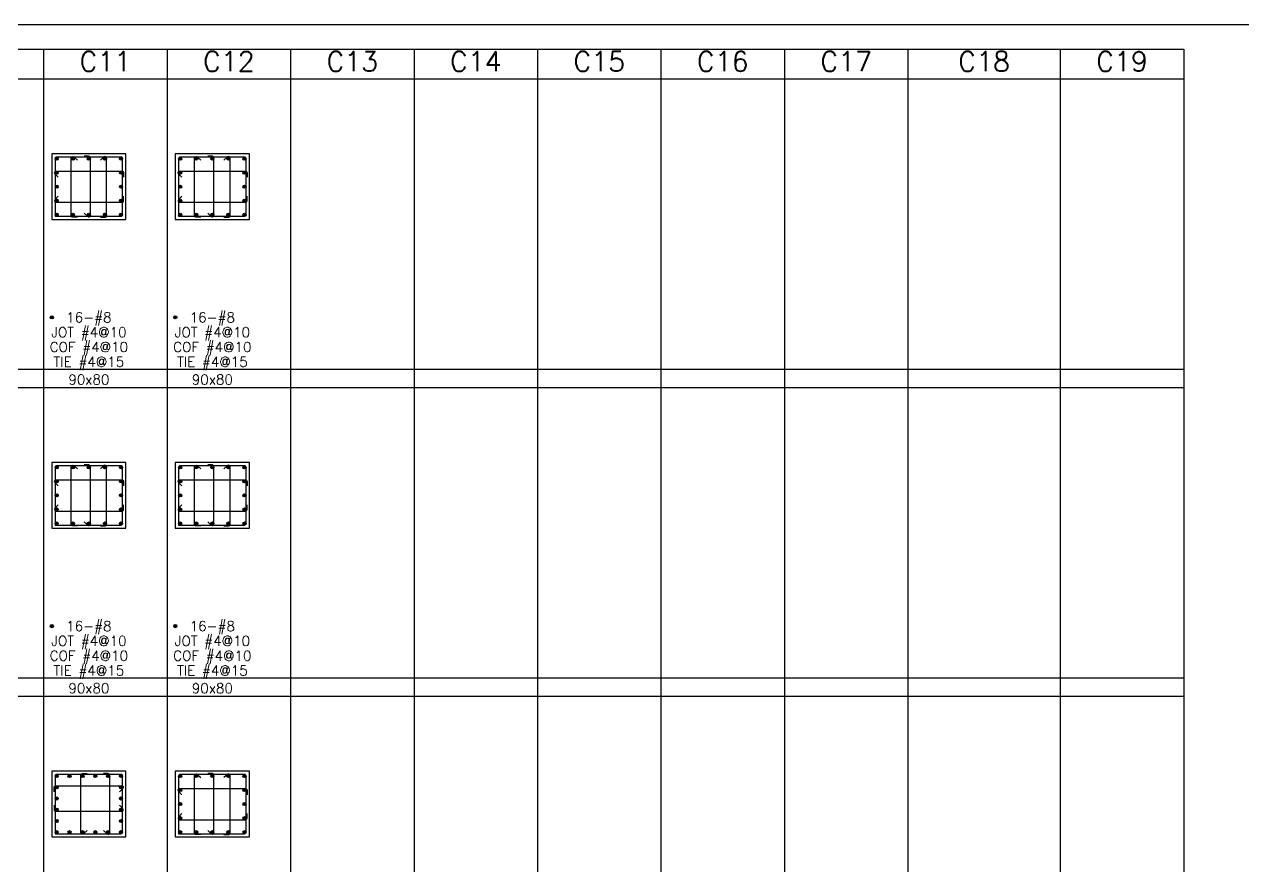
# Model space of a CAD drawing. Header units: millimetres. Extents: x 0 to 31920, y -6088 to 2522.
# Drawn here: x 27148 to 28628, y 1022 to 2044 of the extents above; entities that cross this region are included whole.
import ezdxf
from ezdxf.enums import TextEntityAlignment as Align

# ---------------------------------------------------------------- set-up
doc = ezdxf.new("R2010")
doc.units = ezdxf.units.MM
doc.header["$MEASUREMENT"] = 0
for name, color, linetype in [('DwFm', 7, 'Continuous'), ('S-DIM', 2, 'Continuous'), ('S-RC', 130, 'Continuous'), ('S-REINF', 6, 'Continuous'), ('S-REINFD', 201, 'Continuous'), ('S-STUD', 1, 'Continuous'), ('S-TEXT', 2, 'Continuous')]:
    doc.layers.add(name, color=color, linetype=linetype)
doc.styles.add('CS4', font='romans.shx', dxfattribs={"width": 0.8, "bigfont": 'lsp.shx'})

# ---------------------------------------------------------------- blocks, each defined once
blk = doc.blocks.new('繪圖範圍')
blk.add_lwpolyline([(0, 51.1), (79.8, 51.1), (79.8, 0), (0, 0)], close=True)
blk = doc.blocks.new('A$C169c4782')
at = {"layer": 'S-REINFD'}
h = blk.add_hatch(color=256, dxfattribs=at)
edge = h.paths.add_edge_path()
edge.add_arc((1535.9, 1777.8), 1.91, 0, 360)
h = blk.add_hatch(color=256, dxfattribs=at)
edge = h.paths.add_edge_path()
edge.add_arc((1555.5, 1777.8), 1.91, 0, 360)
h = blk.add_hatch(color=256, dxfattribs=at)
edge = h.paths.add_edge_path()
edge.add_arc((1575, 1777.8), 1.91, 0, 360)
h = blk.add_hatch(color=256, dxfattribs=at)
edge = h.paths.add_edge_path()
edge.add_arc((1594.5, 1777.8), 1.91, 0, 360)
h = blk.add_hatch(color=256, dxfattribs=at)
edge = h.paths.add_edge_path()
edge.add_arc((1614.1, 1777.8), 1.91, 0, 360)
h = blk.add_hatch(color=256, dxfattribs=at)
edge = h.paths.add_edge_path()
edge.add_arc((1685.9, 1777.8), 1.91, 0, 360)
h = blk.add_hatch(color=256, dxfattribs=at)
edge = h.paths.add_edge_path()
edge.add_arc((1705.5, 1777.8), 1.91, 0, 360)
h = blk.add_hatch(color=256, dxfattribs=at)
edge = h.paths.add_edge_path()
edge.add_arc((1725, 1777.8), 1.91, 0, 360)
h = blk.add_hatch(color=256, dxfattribs=at)
edge = h.paths.add_edge_path()
edge.add_arc((1744.5, 1777.8), 1.91, 0, 360)
h = blk.add_hatch(color=256, dxfattribs=at)
edge = h.paths.add_edge_path()
edge.add_arc((1764.1, 1777.8), 1.91, 0, 360)
h = blk.add_hatch(color=256, dxfattribs=at)
edge = h.paths.add_edge_path()
edge.add_arc((1535.9, 1760.8), 1.91, 0, 360)
h = blk.add_hatch(color=256, dxfattribs=at)
edge = h.paths.add_edge_path()
edge.add_arc((1614.1, 1760.8), 1.91, 0, 360)
h = blk.add_hatch(color=256, dxfattribs=at)
edge = h.paths.add_edge_path()
edge.add_arc((1685.9, 1760.8), 1.91, 0, 360)
h = blk.add_hatch(color=256, dxfattribs=at)
edge = h.paths.add_edge_path()
edge.add_arc((1764.1, 1760.8), 1.91, 0, 360)
h = blk.add_hatch(color=256, dxfattribs=at)
edge = h.paths.add_edge_path()
edge.add_arc((1535.9, 1743.8), 1.91, 0, 360)
h = blk.add_hatch(color=256, dxfattribs=at)
edge = h.paths.add_edge_path()
edge.add_arc((1614.1, 1743.8), 1.91, 0, 360)
h = blk.add_hatch(color=256, dxfattribs=at)
edge = h.paths.add_edge_path()
edge.add_arc((1685.9, 1743.8), 1.91, 0, 360)
h = blk.add_hatch(color=256, dxfattribs=at)
edge = h.paths.add_edge_path()
edge.add_arc((1764.1, 1743.8), 1.91, 0, 360)
h = blk.add_hatch(color=256, dxfattribs=at)
edge = h.paths.add_edge_path()
edge.add_arc((1535.9, 1726.7), 1.91, 0, 360)
h = blk.add_hatch(color=256, dxfattribs=at)
edge = h.paths.add_edge_path()
edge.add_arc((1614.1, 1726.7), 1.91, 0, 360)
h = blk.add_hatch(color=256, dxfattribs=at)
edge = h.paths.add_edge_path()
edge.add_arc((1685.9, 1726.7), 1.91, 0, 360)
h = blk.add_hatch(color=256, dxfattribs=at)
edge = h.paths.add_edge_path()
edge.add_arc((1764.1, 1726.7), 1.91, 0, 360)
h = blk.add_hatch(color=256, dxfattribs=at)
edge = h.paths.add_edge_path()
edge.add_arc((1535.9, 1709.7), 1.91, 0, 360)
h = blk.add_hatch(color=256, dxfattribs=at)
edge = h.paths.add_edge_path()
edge.add_arc((1555.5, 1709.7), 1.91, 0, 360)
h = blk.add_hatch(color=256, dxfattribs=at)
edge = h.paths.add_edge_path()
edge.add_arc((1575, 1709.7), 1.91, 0, 360)
h = blk.add_hatch(color=256, dxfattribs=at)
edge = h.paths.add_edge_path()
edge.add_arc((1594.5, 1709.7), 1.91, 0, 360)
h = blk.add_hatch(color=256, dxfattribs=at)
edge = h.paths.add_edge_path()
edge.add_arc((1614.1, 1709.7), 1.91, 0, 360)
h = blk.add_hatch(color=256, dxfattribs=at)
edge = h.paths.add_edge_path()
edge.add_arc((1685.9, 1709.7), 1.91, 0, 360)
h = blk.add_hatch(color=256, dxfattribs=at)
edge = h.paths.add_edge_path()
edge.add_arc((1705.5, 1709.7), 1.91, 0, 360)
h = blk.add_hatch(color=256, dxfattribs=at)
edge = h.paths.add_edge_path()
edge.add_arc((1725, 1709.7), 1.91, 0, 360)
h = blk.add_hatch(color=256, dxfattribs=at)
edge = h.paths.add_edge_path()
edge.add_arc((1744.5, 1709.7), 1.91, 0, 360)
h = blk.add_hatch(color=256, dxfattribs=at)
edge = h.paths.add_edge_path()
edge.add_arc((1764.1, 1709.7), 1.91, 0, 360)
h = blk.add_hatch(color=256, dxfattribs=at)
edge = h.paths.add_edge_path()
edge.add_arc((1530, 1585), 1.91, 0, 360)
h = blk.add_hatch(color=256, dxfattribs=at)
edge = h.paths.add_edge_path()
edge.add_arc((1680, 1585), 1.91, 0, 360)
h = blk.add_hatch(color=256, dxfattribs=at)
edge = h.paths.add_edge_path()
edge.add_arc((1535.9, 1402.8), 1.91, 0, 360)
h = blk.add_hatch(color=256, dxfattribs=at)
edge = h.paths.add_edge_path()
edge.add_arc((1555.5, 1402.8), 1.91, 0, 360)
h = blk.add_hatch(color=256, dxfattribs=at)
edge = h.paths.add_edge_path()
edge.add_arc((1575, 1402.8), 1.91, 0, 360)
h = blk.add_hatch(color=256, dxfattribs=at)
edge = h.paths.add_edge_path()
edge.add_arc((1594.5, 1402.8), 1.91, 0, 360)
h = blk.add_hatch(color=256, dxfattribs=at)
edge = h.paths.add_edge_path()
edge.add_arc((1614.1, 1402.8), 1.91, 0, 360)
h = blk.add_hatch(color=256, dxfattribs=at)
edge = h.paths.add_edge_path()
edge.add_arc((1685.9, 1402.8), 1.91, 0, 360)
h = blk.add_hatch(color=256, dxfattribs=at)
edge = h.paths.add_edge_path()
edge.add_arc((1705.5, 1402.8), 1.91, 0, 360)
h = blk.add_hatch(color=256, dxfattribs=at)
edge = h.paths.add_edge_path()
edge.add_arc((1725, 1402.8), 1.91, 0, 360)
h = blk.add_hatch(color=256, dxfattribs=at)
edge = h.paths.add_edge_path()
edge.add_arc((1744.5, 1402.8), 1.91, 0, 360)
h = blk.add_hatch(color=256, dxfattribs=at)
edge = h.paths.add_edge_path()
edge.add_arc((1764.1, 1402.8), 1.91, 0, 360)
h = blk.add_hatch(color=256, dxfattribs=at)
edge = h.paths.add_edge_path()
edge.add_arc((1535.9, 1385.8), 1.91, 0, 360)
h = blk.add_hatch(color=256, dxfattribs=at)
edge = h.paths.add_edge_path()
edge.add_arc((1614.1, 1385.8), 1.91, 0, 360)
h = blk.add_hatch(color=256, dxfattribs=at)
edge = h.paths.add_edge_path()
edge.add_arc((1685.9, 1385.8), 1.91, 0, 360)
h = blk.add_hatch(color=256, dxfattribs=at)
edge = h.paths.add_edge_path()
edge.add_arc((1764.1, 1385.8), 1.91, 0, 360)
h = blk.add_hatch(color=256, dxfattribs=at)
edge = h.paths.add_edge_path()
edge.add_arc((1535.9, 1368.8), 1.91, 0, 360)
h = blk.add_hatch(color=256, dxfattribs=at)
edge = h.paths.add_edge_path()
edge.add_arc((1614.1, 1368.8), 1.91, 0, 360)
h = blk.add_hatch(color=256, dxfattribs=at)
edge = h.paths.add_edge_path()
edge.add_arc((1685.9, 1368.8), 1.91, 0, 360)
h = blk.add_hatch(color=256, dxfattribs=at)
edge = h.paths.add_edge_path()
edge.add_arc((1764.1, 1368.8), 1.91, 0, 360)
h = blk.add_hatch(color=256, dxfattribs=at)
edge = h.paths.add_edge_path()
edge.add_arc((1535.9, 1351.7), 1.91, 0, 360)
h = blk.add_hatch(color=256, dxfattribs=at)
edge = h.paths.add_edge_path()
edge.add_arc((1614.1, 1351.7), 1.91, 0, 360)
h = blk.add_hatch(color=256, dxfattribs=at)
edge = h.paths.add_edge_path()
edge.add_arc((1685.9, 1351.7), 1.91, 0, 360)
h = blk.add_hatch(color=256, dxfattribs=at)
edge = h.paths.add_edge_path()
edge.add_arc((1764.1, 1351.7), 1.91, 0, 360)
h = blk.add_hatch(color=256, dxfattribs=at)
edge = h.paths.add_edge_path()
edge.add_arc((1535.9, 1334.7), 1.91, 0, 360)
h = blk.add_hatch(color=256, dxfattribs=at)
edge = h.paths.add_edge_path()
edge.add_arc((1555.5, 1334.7), 1.91, 0, 360)
h = blk.add_hatch(color=256, dxfattribs=at)
edge = h.paths.add_edge_path()
edge.add_arc((1575, 1334.7), 1.91, 0, 360)
h = blk.add_hatch(color=256, dxfattribs=at)
edge = h.paths.add_edge_path()
edge.add_arc((1594.5, 1334.7), 1.91, 0, 360)
h = blk.add_hatch(color=256, dxfattribs=at)
edge = h.paths.add_edge_path()
edge.add_arc((1614.1, 1334.7), 1.91, 0, 360)
h = blk.add_hatch(color=256, dxfattribs=at)
edge = h.paths.add_edge_path()
edge.add_arc((1685.9, 1334.7), 1.91, 0, 360)
h = blk.add_hatch(color=256, dxfattribs=at)
edge = h.paths.add_edge_path()
edge.add_arc((1705.5, 1334.7), 1.91, 0, 360)
h = blk.add_hatch(color=256, dxfattribs=at)
edge = h.paths.add_edge_path()
edge.add_arc((1725, 1334.7), 1.91, 0, 360)
h = blk.add_hatch(color=256, dxfattribs=at)
edge = h.paths.add_edge_path()
edge.add_arc((1744.5, 1334.7), 1.91, 0, 360)
h = blk.add_hatch(color=256, dxfattribs=at)
edge = h.paths.add_edge_path()
edge.add_arc((1764.1, 1334.7), 1.91, 0, 360)
h = blk.add_hatch(color=256, dxfattribs=at)
edge = h.paths.add_edge_path()
edge.add_arc((1530, 1210), 1.91, 0, 360)
h = blk.add_hatch(color=256, dxfattribs=at)
edge = h.paths.add_edge_path()
edge.add_arc((1680, 1210), 1.91, 0, 360)
h = blk.add_hatch(color=256, dxfattribs=at)
edge = h.paths.add_edge_path()
edge.add_arc((1535.9, 1027.8), 1.91, 0, 360)
h = blk.add_hatch(color=256, dxfattribs=at)
edge = h.paths.add_edge_path()
edge.add_arc((1551.5, 1027.8), 1.91, 0, 360)
h = blk.add_hatch(color=256, dxfattribs=at)
edge = h.paths.add_edge_path()
edge.add_arc((1567.2, 1027.8), 1.91, 0, 360)
h = blk.add_hatch(color=256, dxfattribs=at)
edge = h.paths.add_edge_path()
edge.add_arc((1582.8, 1027.8), 1.91, 0, 360)
h = blk.add_hatch(color=256, dxfattribs=at)
edge = h.paths.add_edge_path()
edge.add_arc((1598.5, 1027.8), 1.91, 0, 360)
h = blk.add_hatch(color=256, dxfattribs=at)
edge = h.paths.add_edge_path()
edge.add_arc((1614.1, 1027.8), 1.91, 0, 360)
h = blk.add_hatch(color=256, dxfattribs=at)
edge = h.paths.add_edge_path()
edge.add_arc((1685.9, 1027.8), 1.91, 0, 360)
h = blk.add_hatch(color=256, dxfattribs=at)
edge = h.paths.add_edge_path()
edge.add_arc((1705.5, 1027.8), 1.91, 0, 360)
h = blk.add_hatch(color=256, dxfattribs=at)
edge = h.paths.add_edge_path()
edge.add_arc((1725, 1027.8), 1.91, 0, 360)
h = blk.add_hatch(color=256, dxfattribs=at)
edge = h.paths.add_edge_path()
edge.add_arc((1744.5, 1027.8), 1.91, 0, 360)
h = blk.add_hatch(color=256, dxfattribs=at)
edge = h.paths.add_edge_path()
edge.add_arc((1764.1, 1027.8), 1.91, 0, 360)
h = blk.add_hatch(color=256, dxfattribs=at)
edge = h.paths.add_edge_path()
edge.add_arc((1535.9, 1014.2), 1.91, 0, 360)
h = blk.add_hatch(color=256, dxfattribs=at)
edge = h.paths.add_edge_path()
edge.add_arc((1614.1, 1014.2), 1.91, 0, 360)
h = blk.add_hatch(color=256, dxfattribs=at)
edge = h.paths.add_edge_path()
edge.add_arc((1685.9, 1010.8), 1.91, 0, 360)
h = blk.add_hatch(color=256, dxfattribs=at)
edge = h.paths.add_edge_path()
edge.add_arc((1764.1, 1010.8), 1.91, 0, 360)
h = blk.add_hatch(color=256, dxfattribs=at)
edge = h.paths.add_edge_path()
edge.add_arc((1535.9, 1000.6), 1.91, 0, 360)
h = blk.add_hatch(color=256, dxfattribs=at)
edge = h.paths.add_edge_path()
edge.add_arc((1614.1, 1000.6), 1.91, 0, 360)
h = blk.add_hatch(color=256, dxfattribs=at)
edge = h.paths.add_edge_path()
edge.add_arc((1685.9, 993.8), 1.91, 0, 360)
h = blk.add_hatch(color=256, dxfattribs=at)
edge = h.paths.add_edge_path()
edge.add_arc((1764.1, 993.8), 1.91, 0, 360)
h = blk.add_hatch(color=256, dxfattribs=at)
edge = h.paths.add_edge_path()
edge.add_arc((1535.9, 986.9), 1.91, 0, 360)
h = blk.add_hatch(color=256, dxfattribs=at)
edge = h.paths.add_edge_path()
edge.add_arc((1614.1, 986.9), 1.91, 0, 360)
h = blk.add_hatch(color=256, dxfattribs=at)
edge = h.paths.add_edge_path()
edge.add_arc((1685.9, 976.7), 1.91, 0, 360)
h = blk.add_hatch(color=256, dxfattribs=at)
edge = h.paths.add_edge_path()
edge.add_arc((1764.1, 976.7), 1.91, 0, 360)
h = blk.add_hatch(color=256, dxfattribs=at)
edge = h.paths.add_edge_path()
edge.add_arc((1535.9, 973.3), 1.91, 0, 360)
h = blk.add_hatch(color=256, dxfattribs=at)
edge = h.paths.add_edge_path()
edge.add_arc((1614.1, 973.3), 1.91, 0, 360)
h = blk.add_hatch(color=256, dxfattribs=at)
edge = h.paths.add_edge_path()
edge.add_arc((1535.9, 959.7), 1.91, 0, 360)
h = blk.add_hatch(color=256, dxfattribs=at)
edge = h.paths.add_edge_path()
edge.add_arc((1551.5, 959.7), 1.91, 0, 360)
h = blk.add_hatch(color=256, dxfattribs=at)
edge = h.paths.add_edge_path()
edge.add_arc((1567.2, 959.7), 1.91, 0, 360)
h = blk.add_hatch(color=256, dxfattribs=at)
edge = h.paths.add_edge_path()
edge.add_arc((1582.8, 959.7), 1.91, 0, 360)
h = blk.add_hatch(color=256, dxfattribs=at)
edge = h.paths.add_edge_path()
edge.add_arc((1598.5, 959.7), 1.91, 0, 360)
h = blk.add_hatch(color=256, dxfattribs=at)
edge = h.paths.add_edge_path()
edge.add_arc((1614.1, 959.7), 1.91, 0, 360)
h = blk.add_hatch(color=256, dxfattribs=at)
edge = h.paths.add_edge_path()
edge.add_arc((1685.9, 959.7), 1.91, 0, 360)
h = blk.add_hatch(color=256, dxfattribs=at)
edge = h.paths.add_edge_path()
edge.add_arc((1705.5, 959.7), 1.91, 0, 360)
h = blk.add_hatch(color=256, dxfattribs=at)
edge = h.paths.add_edge_path()
edge.add_arc((1725, 959.7), 1.91, 0, 360)
h = blk.add_hatch(color=256, dxfattribs=at)
edge = h.paths.add_edge_path()
edge.add_arc((1744.5, 959.7), 1.91, 0, 360)
h = blk.add_hatch(color=256, dxfattribs=at)
edge = h.paths.add_edge_path()
edge.add_arc((1764.1, 959.7), 1.91, 0, 360)
at = {"layer": 'S-RC'}
for points in [[(1530, 1703.8), (1620, 1703.8), (1620, 1783.8), (1530, 1783.8), (1530, 1703.8)], [(1680, 1703.8), (1770, 1703.8), (1770, 1783.8), (1680, 1783.8), (1680, 1703.8)], [(1530, 1328.8), (1620, 1328.8), (1620, 1408.8), (1530, 1408.8), (1530, 1328.8)], [(1680, 1328.8), (1770, 1328.8), (1770, 1408.8), (1680, 1408.8), (1680, 1328.8)], [(1530, 953.8), (1620, 953.8), (1620, 1033.8), (1530, 1033.8), (1530, 953.8)], [(1680, 953.8), (1770, 953.8), (1770, 1033.8), (1680, 1033.8), (1680, 953.8)]]:
    blk.add_lwpolyline(points, dxfattribs=at)
at = {"layer": 'S-REINF', "color": 2}
for points in [[(1534, 1707.8), (1614.1, 1707.8, 0.414214), (1616, 1709.7), (1616, 1777.8, 0.414214), (1614.1, 1779.8), (1535.9, 1779.8, 0.414214), (1534, 1777.8), (1534, 1707.8)], [(1561, 1706.7), (1555.4, 1706.7, -0.414214), (1553.5, 1708.6), (1553.5, 1778.5, -0.653352), (1556.7, 1779.9), (1561, 1775.9)], [(1569.4, 1711.6), (1573.7, 1707.6, 0.653352), (1576.9, 1709), (1576.9, 1778.9, 0.414214), (1575, 1780.8), (1569.4, 1780.8)], [(1589, 1706.7), (1594.6, 1706.7, 0.414214), (1596.5, 1708.6), (1596.5, 1778.5, 0.653352), (1593.3, 1779.9), (1589, 1775.9)], [(1684, 1707.8), (1764.1, 1707.8, 0.414214), (1766, 1709.7), (1766, 1777.8, 0.414214), (1764.1, 1779.8), (1685.9, 1779.8, 0.414214), (1684, 1777.8), (1684, 1707.8)], [(1711, 1706.7), (1705.4, 1706.7, -0.414214), (1703.5, 1708.6), (1703.5, 1778.5, -0.653352), (1706.7, 1779.9), (1711, 1775.9)], [(1719.4, 1711.6), (1723.7, 1707.6, 0.653352), (1726.9, 1709), (1726.9, 1778.9, 0.414214), (1725, 1780.8), (1719.4, 1780.8)], [(1739, 1706.7), (1744.6, 1706.7, 0.414214), (1746.5, 1708.6), (1746.5, 1778.5, 0.653352), (1743.3, 1779.9), (1739, 1775.9)], [(1537.8, 1755.2), (1533.8, 1759.5, -0.653352), (1535.2, 1762.7), (1615.2, 1762.7, -0.414214), (1617.1, 1760.8), (1617.1, 1755.2)], [(1687.8, 1755.2), (1683.8, 1759.5, -0.653352), (1685.2, 1762.7), (1765.2, 1762.7, -0.414214), (1767.1, 1760.8), (1767.1, 1755.2)], [(1537.8, 1732.3), (1533.8, 1728, 0.653352), (1535.2, 1724.8), (1615.2, 1724.8, 0.414214), (1617.1, 1726.7), (1617.1, 1732.3)], [(1687.8, 1732.3), (1683.8, 1728, 0.653352), (1685.2, 1724.8), (1765.2, 1724.8, 0.414214), (1767.1, 1726.7), (1767.1, 1732.3)], [(1534, 1332.8), (1614.1, 1332.8, 0.414214), (1616, 1334.7), (1616, 1402.8, 0.414214), (1614.1, 1404.8), (1535.9, 1404.8, 0.414214), (1534, 1402.8), (1534, 1332.8)], [(1561, 1331.7), (1555.4, 1331.7, -0.414214), (1553.5, 1333.6), (1553.5, 1403.5, -0.653352), (1556.7, 1404.9), (1561, 1400.9)], [(1569.4, 1336.6), (1573.7, 1332.6, 0.653352), (1576.9, 1334), (1576.9, 1403.9, 0.414214), (1575, 1405.8), (1569.4, 1405.8)], [(1589, 1331.7), (1594.6, 1331.7, 0.414214), (1596.5, 1333.6), (1596.5, 1403.5, 0.653352), (1593.3, 1404.9), (1589, 1400.9)], [(1684, 1332.8), (1764.1, 1332.8, 0.414214), (1766, 1334.7), (1766, 1402.8, 0.414214), (1764.1, 1404.8), (1685.9, 1404.8, 0.414214), (1684, 1402.8), (1684, 1332.8)], [(1711, 1331.7), (1705.4, 1331.7, -0.414214), (1703.5, 1333.6), (1703.5, 1403.5, -0.653352), (1706.7, 1404.9), (1711, 1400.9)], [(1719.4, 1336.6), (1723.7, 1332.6, 0.653352), (1726.9, 1334), (1726.9, 1403.9, 0.414214), (1725, 1405.8), (1719.4, 1405.8)], [(1739, 1331.7), (1744.6, 1331.7, 0.414214), (1746.5, 1333.6), (1746.5, 1403.5, 0.653352), (1743.3, 1404.9), (1739, 1400.9)], [(1537.8, 1380.2), (1533.8, 1384.5, -0.653352), (1535.2, 1387.7), (1615.2, 1387.7, -0.414214), (1617.1, 1385.8), (1617.1, 1380.2)], [(1687.8, 1380.2), (1683.8, 1384.5, -0.653352), (1685.2, 1387.7), (1765.2, 1387.7, -0.414214), (1767.1, 1385.8), (1767.1, 1380.2)], [(1537.8, 1357.3), (1533.8, 1353, 0.653352), (1535.2, 1349.8), (1615.2, 1349.8, 0.414214), (1617.1, 1351.7), (1617.1, 1357.3)], [(1687.8, 1357.3), (1683.8, 1353, 0.653352), (1685.2, 1349.8), (1765.2, 1349.8, 0.414214), (1767.1, 1351.7), (1767.1, 1357.3)], [(1534, 957.8), (1614.1, 957.8, 0.414214), (1616, 959.7), (1616, 1027.8, 0.414214), (1614.1, 1029.8), (1535.9, 1029.8, 0.414214), (1534, 1027.8), (1534, 957.8)], [(1572.8, 961.6), (1568.5, 957.6, -0.653352), (1565.3, 959), (1565.3, 1028.9, -0.414214), (1567.2, 1030.8), (1572.8, 1030.8)], [(1592.9, 961.6), (1597.2, 957.6, 0.653352), (1600.4, 959), (1600.4, 1028.9, 0.414214), (1598.5, 1030.8), (1592.9, 1030.8)], [(1684, 957.8), (1764.1, 957.8, 0.414214), (1766, 959.7), (1766, 1027.8, 0.414214), (1764.1, 1029.8), (1685.9, 1029.8, 0.414214), (1684, 1027.8), (1684, 957.8)], [(1711, 956.7), (1705.4, 956.7, -0.414214), (1703.5, 958.6), (1703.5, 1028.5, -0.653352), (1706.7, 1029.9), (1711, 1025.9)], [(1719.4, 961.6), (1723.7, 957.6, 0.653352), (1726.9, 959), (1726.9, 1028.9, 0.414214), (1725, 1030.8), (1719.4, 1030.8)], [(1739, 956.7), (1744.6, 956.7, 0.414214), (1746.5, 958.6), (1746.5, 1028.5, 0.653352), (1743.3, 1029.9), (1739, 1025.9)], [(1532.9, 1008.6), (1532.9, 1014.2, -0.414214), (1534.8, 1016.1), (1614.8, 1016.1, -0.653352), (1616.2, 1012.9), (1612.2, 1008.6)], [(1687.8, 1005.2), (1683.8, 1009.5, -0.653352), (1685.2, 1012.7), (1765.2, 1012.7, -0.414214), (1767.1, 1010.8), (1767.1, 1005.2)], [(1532.9, 992.5), (1532.9, 986.9, 0.414214), (1534.8, 985), (1614.8, 985, 0.653352), (1616.2, 988.2), (1612.2, 992.5)], [(1687.8, 982.3), (1683.8, 978, 0.653352), (1685.2, 974.8), (1765.2, 974.8, 0.414214), (1767.1, 976.7), (1767.1, 982.3)]]:
    blk.add_lwpolyline(points, format="xyb", dxfattribs=at)
at = {"layer": 'S-REINFD'}
for centre in [(1535.9, 1777.8), (1555.5, 1777.8), (1575, 1777.8), (1594.5, 1777.8), (1614.1, 1777.8), (1685.9, 1777.8), (1705.5, 1777.8), (1725, 1777.8), (1744.5, 1777.8), (1764.1, 1777.8), (1535.9, 1760.8), (1614.1, 1760.8), (1685.9, 1760.8), (1764.1, 1760.8), (1535.9, 1743.8), (1614.1, 1743.8), (1685.9, 1743.8), (1764.1, 1743.8), (1535.9, 1726.7), (1614.1, 1726.7), (1685.9, 1726.7), (1764.1, 1726.7), (1535.9, 1709.7), (1555.5, 1709.7), (1575, 1709.7), (1594.5, 1709.7), (1614.1, 1709.7), (1685.9, 1709.7), (1705.5, 1709.7), (1725, 1709.7), (1744.5, 1709.7), (1764.1, 1709.7), (1530, 1585), (1680, 1585), (1535.9, 1402.8), (1555.5, 1402.8), (1575, 1402.8), (1594.5, 1402.8), (1614.1, 1402.8), (1685.9, 1402.8), (1705.5, 1402.8), (1725, 1402.8), (1744.5, 1402.8), (1764.1, 1402.8), (1535.9, 1385.8), (1614.1, 1385.8), (1685.9, 1385.8), (1764.1, 1385.8), (1535.9, 1368.8), (1614.1, 1368.8), (1685.9, 1368.8), (1764.1, 1368.8), (1535.9, 1351.7), (1614.1, 1351.7), (1685.9, 1351.7), (1764.1, 1351.7), (1535.9, 1334.7), (1555.5, 1334.7), (1575, 1334.7), (1594.5, 1334.7), (1614.1, 1334.7), (1685.9, 1334.7), (1705.5, 1334.7), (1725, 1334.7), (1744.5, 1334.7), (1764.1, 1334.7), (1530, 1210), (1680, 1210), (1535.9, 1027.8), (1551.5, 1027.8), (1567.2, 1027.8), (1582.8, 1027.8), (1598.5, 1027.8), (1614.1, 1027.8), (1685.9, 1027.8), (1705.5, 1027.8), (1725, 1027.8), (1744.5, 1027.8), (1764.1, 1027.8), (1535.9, 1014.2), (1614.1, 1014.2), (1685.9, 1010.8), (1764.1, 1010.8), (1535.9, 1000.6), (1614.1, 1000.6), (1685.9, 993.8), (1764.1, 993.8), (1535.9, 986.9), (1614.1, 986.9), (1685.9, 976.7), (1764.1, 976.7), (1535.9, 973.3), (1614.1, 973.3), (1535.9, 959.7), (1551.5, 959.7), (1567.2, 959.7), (1582.8, 959.7), (1598.5, 959.7), (1614.1, 959.7), (1685.9, 959.7), (1705.5, 959.7), (1725, 959.7), (1744.5, 959.7), (1764.1, 959.7)]:
    blk.add_circle(centre, 1.91, dxfattribs=at)
at = {"layer": 'S-TEXT', "style": 'CS4'}
for s, p in [('16-#8', (1575, 1579)), ('16-#8', (1725, 1579)), ('JOT #4@10', (1575, 1561)), ('JOT #4@10', (1725, 1561)), ('COF #4@10', (1575, 1543)), ('COF #4@10', (1725, 1543)), ('TIE #4@15', (1575, 1525)), ('TIE #4@15', (1725, 1525)), ('90x80', (1575, 1503.5)), ('90x80', (1725, 1503.5)), ('16-#8', (1575, 1204)), ('16-#8', (1725, 1204)), ('JOT #4@10', (1575, 1186)), ('JOT #4@10', (1725, 1186)), ('COF #4@10', (1575, 1168)), ('COF #4@10', (1725, 1168)), ('TIE #4@15', (1575, 1150)), ('TIE #4@15', (1725, 1150)), ('90x80', (1575, 1128.5)), ('90x80', (1725, 1128.5))]:
    blk.add_text(s, height=12, dxfattribs=at).set_placement(p, align=Align.CENTER)

msp = doc.modelspace()

# ---------------------------------------------------------------- linework, layer by layer
at = {"layer": 'S-STUD'}
for p, q in [((25551, 2014), (28556, 2014)), ((27171, 2014), (27171, 103)), ((27321, 2014), (27321, 103)), ((27471, 2014), (27471, 103)), ((27621, 2014), (27621, 103)), ((27771, 2014), (27771, 103)), ((27921, 2014), (27921, 103)), ((28071, 2014), (28071, 103)), ((28221, 2014), (28221, 103)), ((28406, 2014), (28406, 103)), ((28556, 2014), (28556, 103)), ((25551, 1978), (28556, 1978)), ((25551, 1625), (28556, 1625)), ((25551, 1603), (28556, 1603)), ((25551, 1250), (28556, 1250)), ((25551, 1228), (28556, 1228))]:
    msp.add_line(p, q, dxfattribs=at)

# ---------------------------------------------------------------- block references
at = {"layer": 'DwFm', "xscale": 40, "yscale": 40, "zscale": 40}
msp.add_blockref('繪圖範圍', (25536, 0), dxfattribs=at)
at = {"layer": 'S-DIM'}
msp.add_blockref('A$C169c4782', (25651, 103), dxfattribs=at)

# ---------------------------------------------------------------- texts
at = {"layer": 'S-TEXT', "style": 'CS4'}
for s, p in [('C11', (27246, 1987)), ('C12', (27396, 1987)), ('C13', (27546, 1987)), ('C14', (27696, 1987)), ('C15', (27846, 1987)), ('C16', (27996, 1987)), ('C17', (28146, 1987)), ('C18', (28313.5, 1987)), ('C19', (28481, 1987))]:
    msp.add_text(s, height=24, dxfattribs=at).set_placement(p, align=Align.CENTER)

doc.saveas('drawing.dxf')
